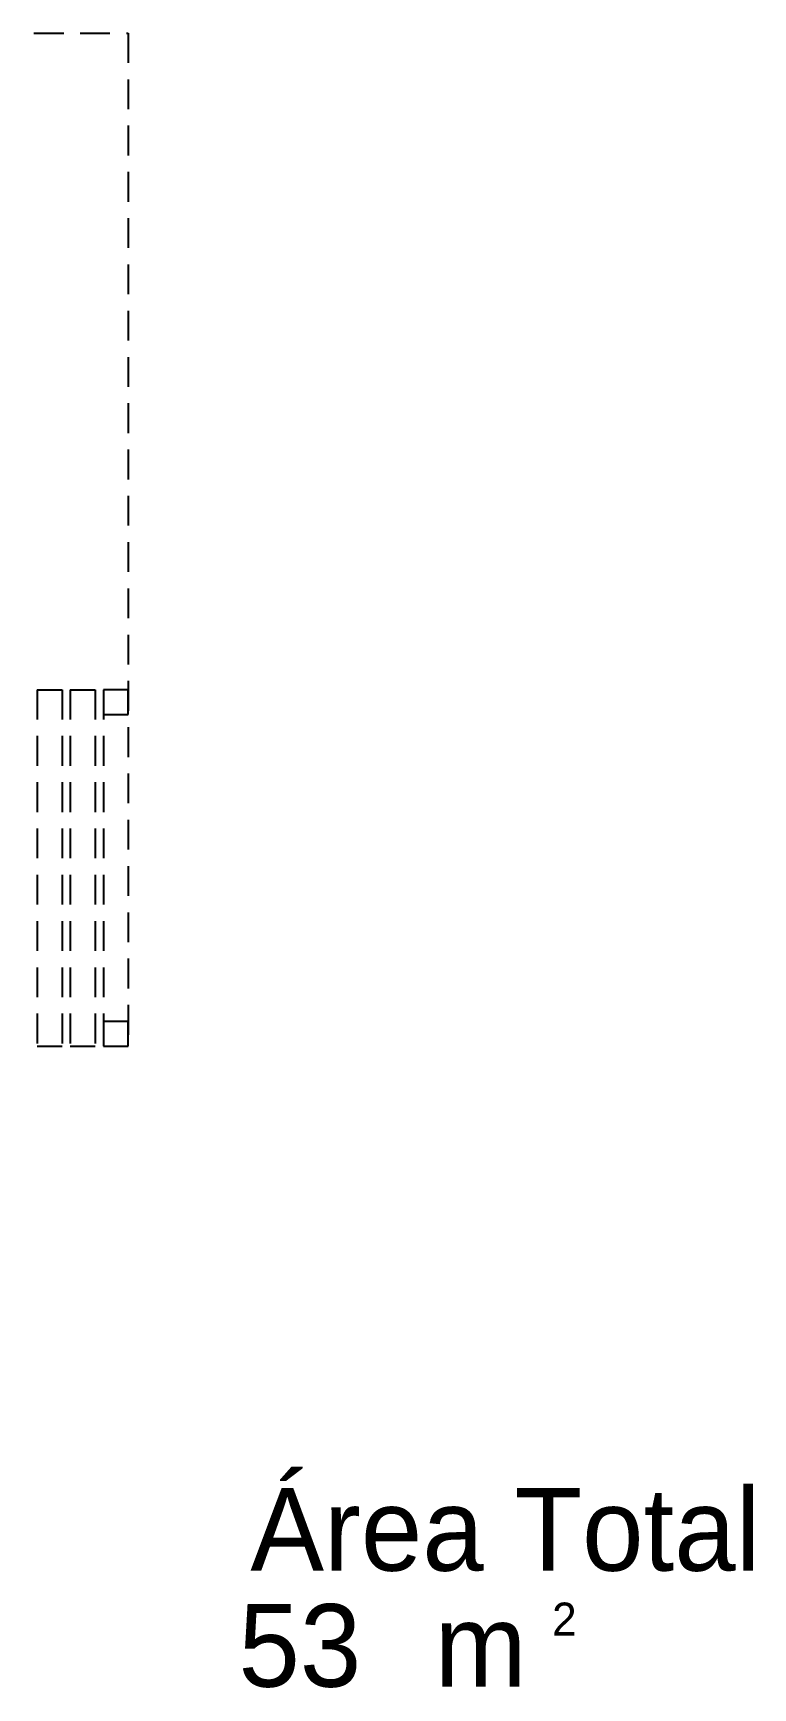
# Model space of a CAD drawing. Extents: x 0 to 11.6, y 0 to 11.
# Drawn here: x 7.28 to 11.63, y 0.94 to 10.95 of the extents above; entities that cross this region are included whole.
import ezdxf

# ---------------------------------------------------------------- set-up
doc = ezdxf.new("R2010")
doc.units = 0
doc.linetypes.add('ACAD_ISO02W100', pattern=[15, 12, -3])
for name, color, linetype in [('HACHURA', 1, 'CONTINUOUS'), ('PAREDE', 7, 'CONTINUOUS'), ('PONTILHADO', 8, 'ACAD_ISO02W100')]:
    doc.layers.add(name, color=color, linetype=linetype)
doc.styles.add('PADRÃO', font='AVGARDN.TTF', dxfattribs={"height": 0.2})

# ---------------------------------------------------------------- blocks, each defined once
blk = doc.blocks.new('AREA')
at = {"layer": 'HACHURA', "ltscale": 0.1, "style": 'PADRÃO'}
for s, p in [('Área Total', (-2.498118662321986, 0.432649720527877)), ('m', (-1.383981738905476, -0.2692598737472736))]:
    blk.add_text(s, height=0.5, dxfattribs=at).set_placement(p)
at = {"layer": 'HACHURA', "ltscale": 0.015, "style": 'PADRÃO'}
blk.add_text('2', height=0.2, dxfattribs=at).set_placement((-0.6730096243244077, 0.03971876221811499))
blk.add_attdef('100', (-2.57025748884891, -0.2692836984217877), '', height=0.5, dxfattribs=at)

msp = doc.modelspace()

# ---------------------------------------------------------------- linework, layer by layer
at = {"layer": 'PAREDE'}
for p, q in [((7.850000000000051, 6.977158687508961), (7.700000000000045, 6.977158687508961)), ((7.700000000000045, 6.977158687508961), (7.700000000000045, 6.827158687508955)), ((7.850000000000051, 6.827158687508955), (7.850000000000051, 6.977158687508961)), ((7.700000000000045, 6.827158687508955), (7.850000000000051, 6.827158687508955)), ((7.85000000000008, 4.970000000000027), (7.700000000000074, 4.970000000000027)), ((7.700000000000074, 4.970000000000027), (7.700000000000074, 4.820000000000022)), ((7.85000000000008, 4.820000000000022), (7.85000000000008, 4.970000000000027)), ((7.700000000000074, 4.820000000000022), (7.85000000000008, 4.820000000000022))]:
    msp.add_line(p, q, dxfattribs=at)
at = {"layer": 'PONTILHADO', "ltscale": 0.015}
for p, q in [((2.842170943040401e-14, 10.95000000000002), (7.849999999999966, 10.94999999999993)), ((7.849999999999966, 10.94999999999993), (7.85000000000008, 4.820000000000022)), ((7.300000000000011, 6.977158687508933), (7.30000000000004, 4.820000000000022)), ((7.300000000000011, 6.977158687508933), (7.450000000000017, 6.977158687508933)), ((7.450000000000017, 6.977158687508933), (7.450000000000017, 4.820000000000022)), ((7.500000000000028, 6.977158687508933), (7.500000000000057, 4.820000000000022)), ((7.5, 6.977158687508933), (7.650000000000034, 6.977158687508961)), ((7.650000000000034, 6.977158687508933), (7.650000000000063, 4.820000000000022)), ((7.700000000000045, 6.977158687508933), (7.700000000000074, 4.970000000000027)), ((7.30000000000004, 4.820000000000022), (7.450000000000017, 4.819999999999993)), ((7.500000000000028, 4.819999999999993), (7.650000000000063, 4.820000000000022))]:
    msp.add_line(p, q, dxfattribs=at)

# ---------------------------------------------------------------- block references
at = {"layer": 'HACHURA', "ltscale": 0.015}
msp.add_blockref('AREA', (11.08700908269287, 1.21411059341392), dxfattribs=at).add_auto_attribs({'100': '53'})

doc.saveas('drawing.dxf')
